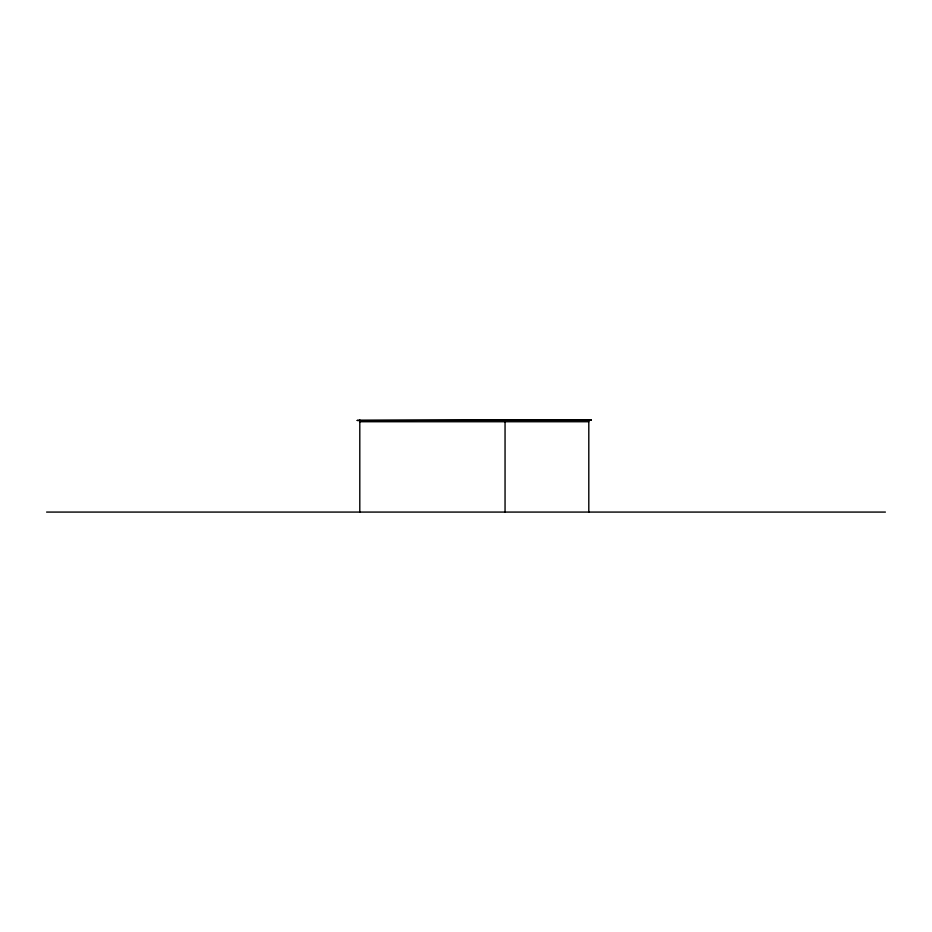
<?xml version="1.0" encoding="UTF-8"?>
<svg xmlns="http://www.w3.org/2000/svg" width="932" height="932" viewBox="0 0 932 932"><rect width="100%" height="100%" fill="white"/><g stroke="black" fill="none" stroke-linecap="round" stroke-linejoin="round"><path stroke-width="1.4" d="M359.799 421.73L588.803 421.73M46.6 512.076L885.4 512.076M588.803 419.924L588.803 512.076M505.051 419.924L505.051 512.076M359.799 419.924L359.799 512.076M591.389 419.924L357.212 420.437L591.389 419.924"/></g></svg>
